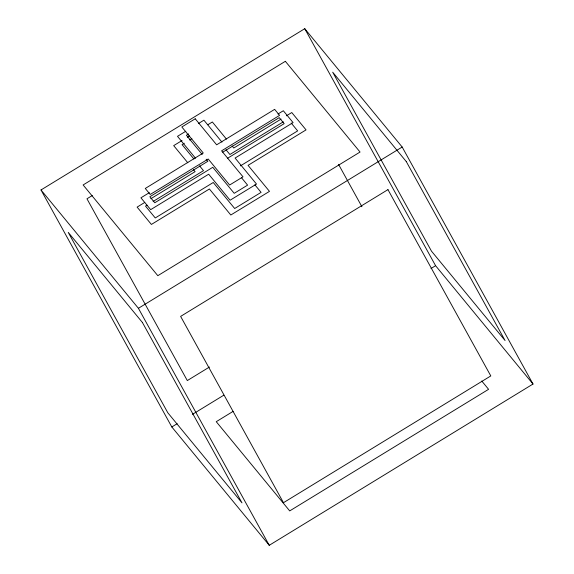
<?xml version="1.0" encoding="UTF-8"?>
<svg xmlns="http://www.w3.org/2000/svg" width="574" height="574" viewBox="0 0 574 574"><rect width="100%" height="100%" fill="white"/><g stroke="black" fill="none" stroke-linecap="round" stroke-linejoin="round"><path stroke-width="0.86" d="M40.991 189.965L304.751 28.7L402.18 147.03L533.009 384.035L269.249 545.3L171.82 426.97L40.991 189.965L138.413 308.295L269.249 545.3M185.797 131.259L177.495 136.332L195.54 158.245M198.626 123.417L203.906 120.188L221.951 142.094M188.645 133.907L186.414 135.277L202.199 154.449M182.03 140.53L173.685 145.624L187.784 162.743M187.332 137.286L189.607 135.895M207.802 124.766L212.351 121.989L226.443 139.102M92.306 195.526L86.961 198.791L187.311 380.569L209.445 367.037M184.34 143.249L182.08 144.626L193.919 159.005M189.621 140.013L191.888 138.628M149.319 192.677L140.924 197.815L150.682 209.661L208.678 174.202L230.102 200.218L256.506 184.075L235.089 158.051L293.084 122.592L283.326 110.746L277.988 114.011M222.755 152.175L279.222 117.648L284.166 123.654L227.699 158.18M144.748 202.443L137.114 207.106L151.393 224.448L209.395 188.989L230.813 215.006L269.479 191.372L248.054 165.348L306.05 129.889L291.771 112.547L286.426 115.812M150.847 198.704L195.11 171.648L193.416 169.588M281.088 119.076L233.776 148.006L232.083 145.954M147.03 205.176L145.502 206.109L155.26 217.955L213.255 182.496L234.68 208.513L261.091 192.369L254.885 184.835M153.136 201.445L203.497 170.65L199.551 165.857M283.326 121.839L229.909 154.499L225.962 149.706M240.427 165.879L297.662 130.886L291.162 122.987M138.413 308.295L402.18 147.03M171.82 426.97L177.172 423.698M192.462 414.349L223.81 395.185M430.995 268.51L435.587 265.705L533.009 384.035M233.073 411.4L216.247 421.689L289.705 510.91L488.589 389.316L481.758 381.014M241.389 177.603L247.595 185.129L234.206 193.316L212.782 167.299L154.786 202.758L149.843 196.753L207.838 161.294L206.145 159.242M304.751 28.7L435.587 265.705M338.574 164.422L361.929 206.733M285.35 61.31L83.122 184.957L157.814 275.685L360.049 152.038L285.35 61.31M195.225 118.796L181.836 126.976L203.261 153L145.265 188.459L150.209 194.464L208.204 159.005L229.629 185.022L243.01 176.835L221.593 150.819L279.588 115.36L274.645 109.354L216.649 144.813L195.225 118.796M387.959 189.628L180.623 316.396L283.47 502.695L490.799 375.934L387.959 189.628M406.27 161.559L332.698 72.202L431.497 251.175L505.063 340.526L406.27 161.559M142.402 322.473L68.249 232.405L167.83 412.799L241.984 502.86L142.402 322.473"/></g></svg>
